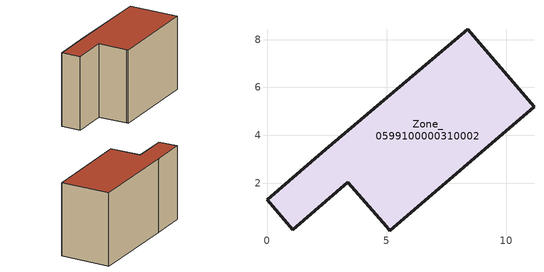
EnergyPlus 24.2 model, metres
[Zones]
Zone_0599100000310002
 floor ground (C_G): 0,1.29 2.31,3.28 8.4,8.44 11.17,5.2 5.13,0 5,0.18 3.39,2.03 1.09,0.06 z0
 wall outside (C_F): 2.31,3.28 0,1.29 1.09,0.06 3.39,2.03 5,0.18 5.13,0 11.17,5.2 8.4,8.44 2.31,3.28 z0:6.27
 roof outside (C_R): 5.13,0 11.17,5.2 8.4,8.44 2.31,3.28 0,1.29 1.09,0.06 3.39,2.03 5,0.18 z6.27
[BUILDING]
Pand.0599100000310002: North Axis=0; Terrain=City; Loads Convergence Tolerance Value=0.04; Temperature Convergence Tolerance Value=0.4; Solar Distribution=FullExterior; Maximum Number of Warmup Days=25; Minimum Number of Warmup Days=1
[Site:Location]
Rotterdam.The.Hague.AP_ZH_NLD Design_Conditions: Latitude=51.96; Longitude=4.45; Time Zone=1; Elevation=-4.5
[SITE:GROUNDTEMPERATURE:BUILDINGSURFACE]
18, 18, 18, 18, 18, 18, 18, 18, 18, 18, 18, 18
[MATERIAL] Thermal Absorptance=0.9; Solar Absorptance=0.7; Visible Absorptance=0.7
Name | Roughness | Thickness | Conductivity | Density | Specific Heat
G.TI.1946 | MediumSmooth | 0.15 | 1 | 540 | 1210
F.TI.1946 | Rough | 0.3 | 0.857143 | 1920 | 840
R.TI.1946 | MediumRough | 0.2 | 0.1 | 1500 | 1000
[CONSTRUCTION]
C_G: G.TI.1946
C_F: F.TI.1946
C_R: R.TI.1946
[ZONE]
Zone_0599100000310002: Type=1; Multiplier=1; Ceiling Height=Autocalculate; Volume=Autocalculate; Floor Area=autocalculate; Part of Total Floor Area=Yes
[ZONEINFILTRATION:DESIGNFLOWRATE]
Infil_Zone_0599100000310002: Zone or ZoneList or Space or SpaceList=Zone_0599100000310002; Schedule=AlwaysOn; Design Flow Rate Calculation Method=Flow/Area; Flow Rate per Floor Area=0.003; Constant Term Coefficient=1; Temperature Term Coefficient=0; Velocity Term Coefficient=0; Velocity Squared Term Coefficient=0
[HVACTEMPLATE:ZONE:IDEALLOADSAIRSYSTEM]
Zone_0599100000310002: Maximum Heating Supply Air Temperature=50; Minimum Cooling Supply Air Temperature=13; Maximum Heating Supply Air Humidity Ratio=0.0156; Minimum Cooling Supply Air Humidity Ratio=0.0077; Heating Limit=NoLimit; Cooling Limit=NoLimit; Dehumidification Control Type=ConstantSensibleHeatRatio; Cooling Sensible Heat Ratio=0.7; Dehumidification Setpoint=60; Humidification Control Type=None; Humidification Setpoint=30; Outdoor Air Method=None; Outdoor Air Flow Rate per Person=0.00944; Outdoor Air Flow Rate per Zone Floor Area=0; Outdoor Air Flow Rate per Zone=0; Demand Controlled Ventilation Type=None; Outdoor Air Economizer Type=NoEconomizer; Heat Recovery Type=None; Sensible Heat Recovery Effectiveness=0.7; Latent Heat Recovery Effectiveness=0.65
[ZONECONTROL:THERMOSTAT]
ThermostatControl_Zone_0599100000310002: Zone or ZoneList=Zone_0599100000310002; Control Type Schedule=DualSetpointControlType; Control 1=Thermostat_Zone_0599100000310002; Temperature Difference Between Cutout And Setpoint=0
[THERMOSTATSETPOINT:DUALSETPOINT]
Thermostat_Zone_0599100000310002: Heating Setpoint Temperature Schedule=HeatingSetpoint_Zone_0599100000310002; Cooling Setpoint Temperature Schedule=CoolingSetpoint_Zone_0599100000310002
[SCHEDULE:COMPACT]
HeatingSetpoint_Zone_0599100000310002: Through: 12/31, For: AllDays, Until: 24:00, 21
CoolingSetpoint_Zone_0599100000310002: Through: 12/31, For: AllDays, Until: 24:00, 24
DualSetpointControlType: Through: 12/31, For: AllDays, Until: 24:00, 4
AlwaysOn: Through: 12/31, For: AllDays, Until: 24:00, 1
